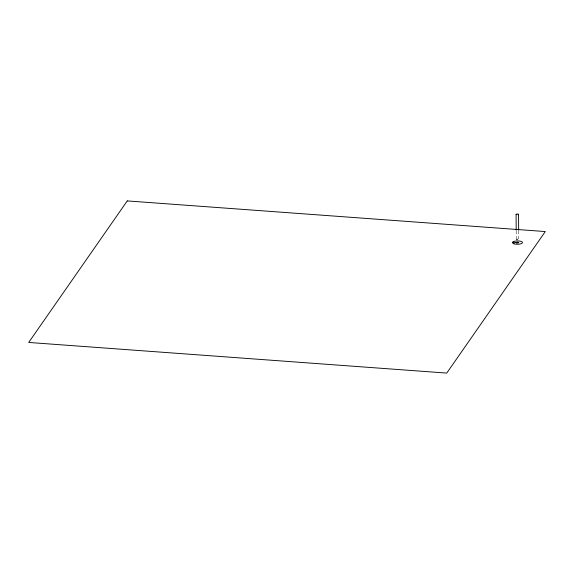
<?xml version="1.0" encoding="UTF-8"?>
<svg xmlns="http://www.w3.org/2000/svg" width="574" height="574" viewBox="0 0 574 574"><rect width="100%" height="100%" fill="white"/><g stroke="black" fill="none" stroke-linecap="round" stroke-linejoin="round"><path stroke-width="0.43" stroke-dasharray="2.87 2.15" d="M518.666 231.114L518.731 239.918M516.205 231.157L516.27 239.954M517.49 239.064L516.413 239.745L517.49 239.064L518.544 239.71L517.49 239.064"/><path stroke-width="0.86" d="M512.675 242.235L517.518 242.587M518.552 214.403L518.659 230.239M516.091 214.446L516.205 230.282M516.277 214.647A1.227 0.416 -0.4 0 1 516.672 214.073A1.227 0.416 -0.4 0 1 518.365 214.202A1.227 0.416 -0.4 0 1 517.97 214.769M127.256 200.914L28.7 342.448L446.744 373.086L545.3 231.552L127.256 200.914M514.103 243.835A4.987 1.679 -0.4 0 0 522.369 242.946A4.987 1.679 -0.4 0 0 516.083 240.987A4.987 1.679 -0.4 0 0 514.103 243.835M516.672 242.895A1.227 0.416 -0.4 0 0 518.717 242.673A1.227 0.416 -0.4 0 0 517.167 242.192A1.227 0.416 -0.4 0 0 516.672 242.895"/></g></svg>
